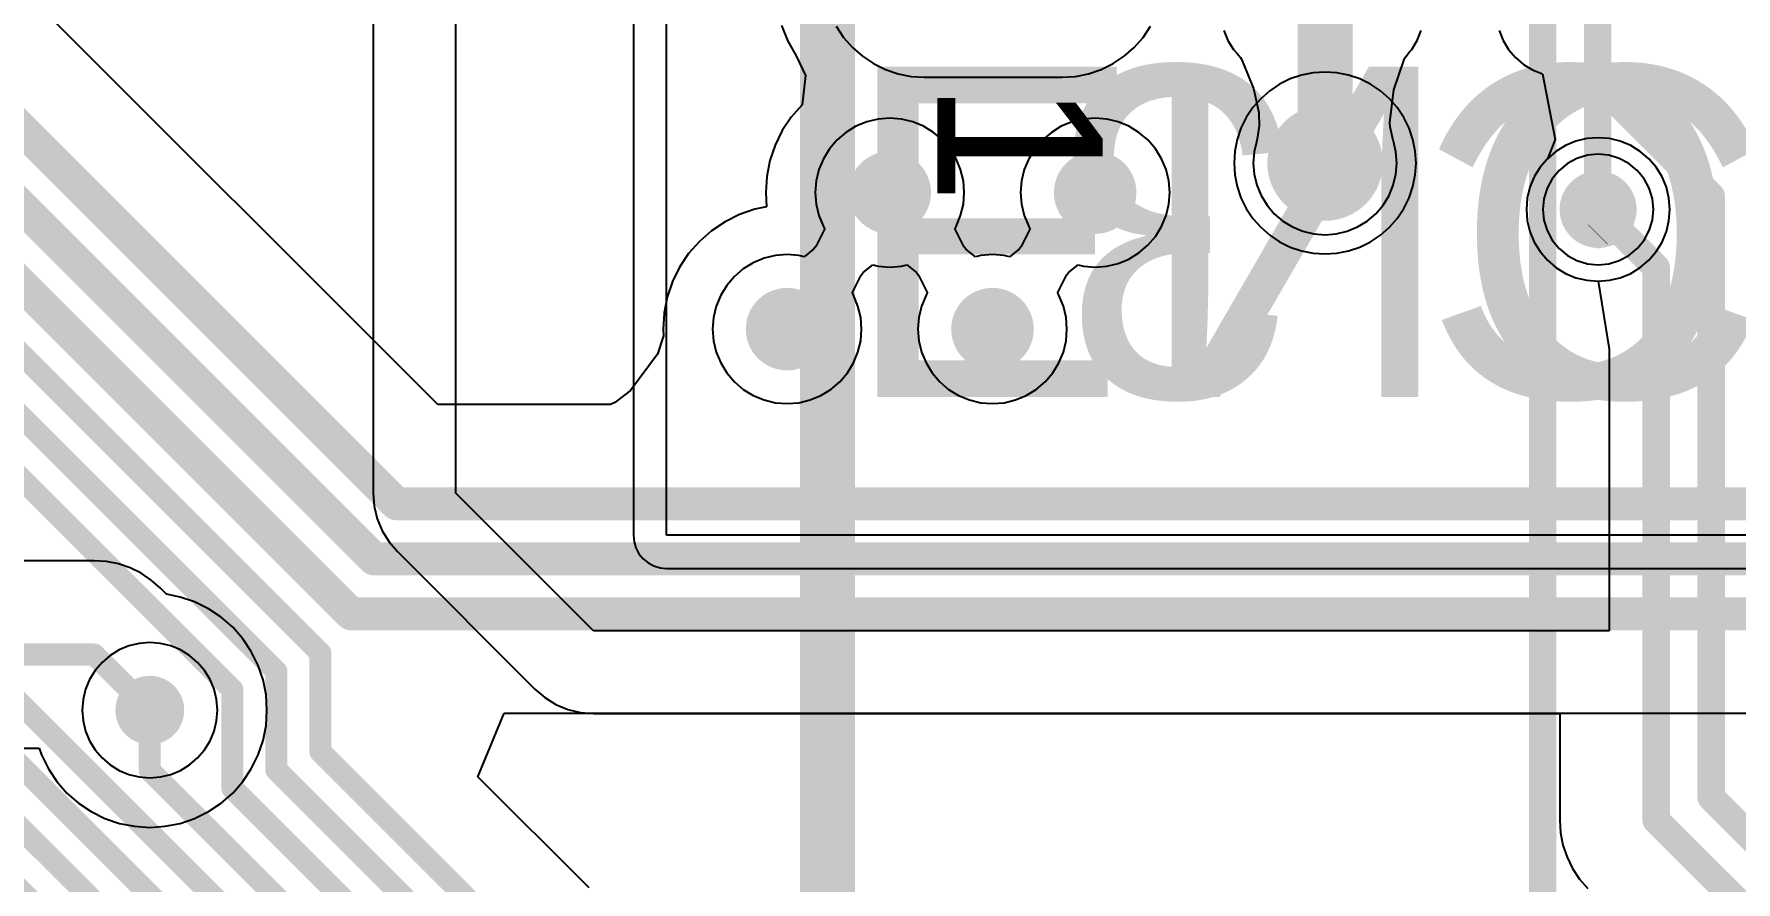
# Model space of a CAD drawing. Header units: millimetres. Extents: x 5.97 to 14.78, y 3.86 to 11.35.
# Drawn here: x 11.592 to 12.21, y 7.819 to 8.127 of the extents above; entities that cross this region are included whole.
import ezdxf

# ---------------------------------------------------------------- set-up
doc = ezdxf.new("R2010")
doc.units = ezdxf.units.MM
doc.header["$MEASUREMENT"] = 0
for name, color, linetype in [('BottomLayer', 5, 'Continuous'), ('BottomOverlay', 54, 'Continuous'), ('Mechanical4', 56, 'Continuous'), ('MidLayer1', 16, 'Continuous'), ('MidLayer2', 76, 'Continuous'), ('MultiLayer', 9, 'Continuous'), ('TopLayer', 1, 'Continuous'), ('TopOverlay', 2, 'Continuous')]:
    doc.layers.add(name, color=color, linetype=linetype)

# ---------------------------------------------------------------- blocks, each defined once
blk = doc.blocks.new('TE_1_1634688_0_163')
at = {"layer": 'TopOverlay'}
blk.add_text('1', height=0.06, rotation=90, dxfattribs=at).set_placement((0.24, 0.04))

msp = doc.modelspace()

# ---------------------------------------------------------------- linework, layer by layer
at = {"layer": 'BottomLayer'}
for p, q in [((11.71491, 8.24232), (11.71491, 7.96)), ((11.745, 7.96), (11.745, 8.24232)), ((11.8832, 8.12969), (11.8859, 8.12566)), ((11.99473, 8.12566), (11.99743, 8.12969)), ((11.8859, 8.12566), (11.8891, 8.12201)), ((11.99153, 8.12201), (11.99473, 8.12566)), ((12.02413, 8.12813), (12.0256, 8.12457)), ((12.0256, 8.12457), (12.02762, 8.12128)), ((12.09238, 8.12128), (12.0944, 8.12457)), ((12.0944, 8.12457), (12.09587, 8.12813)), ((12.12413, 8.12813), (12.1256, 8.12457)), ((12.1256, 8.12457), (12.12762, 8.12128)), ((11.8891, 8.12201), (11.89274, 8.11881)), ((11.89274, 8.11881), (11.89678, 8.11612)), ((11.89678, 8.11612), (11.90113, 8.11397)), ((11.9795, 8.11397), (11.98385, 8.11612)), ((11.98385, 8.11612), (11.98789, 8.11881)), ((11.98789, 8.11881), (11.99153, 8.12201)), ((12.02762, 8.12128), (12.02892, 8.11976)), ((12.02892, 8.11976), (12.03012, 8.11835)), ((12.03012, 8.11835), (12.0305, 8.11773)), ((12.0305, 8.11773), (12.03492, 8.10708)), ((12.08586, 8.10664), (12.08963, 8.11762)), ((12.08963, 8.11762), (12.09008, 8.11846)), ((12.09008, 8.11846), (12.09161, 8.12038)), ((12.09161, 8.12038), (12.09238, 8.12128)), ((12.12762, 8.12128), (12.13012, 8.11835)), ((12.13012, 8.11835), (12.13305, 8.11585)), ((11.90113, 8.11397), (11.90572, 8.11241)), ((11.90572, 8.11241), (11.91048, 8.11147)), ((11.91048, 8.11147), (11.91531, 8.11115)), ((11.91531, 8.11115), (11.96532, 8.11115)), ((11.96532, 8.11115), (11.97015, 8.11147)), ((11.97015, 8.11147), (11.97491, 8.11241)), ((11.97491, 8.11241), (11.9795, 8.11397)), ((12.13305, 8.11585), (12.13634, 8.11383)), ((12.13634, 8.11383), (12.13991, 8.11236)), ((12.13991, 8.11236), (12.14447, 8.08849)), ((12.03492, 8.10708), (12.03677, 8.09838)), ((12.08446, 8.09472), (12.08586, 8.10664)), ((12.03677, 8.09838), (12.0368, 8.09815)), ((12.0368, 8.09815), (12.03694, 8.09348)), ((12.03694, 8.09348), (12.03619, 8.08873)), ((12.08453, 8.09309), (12.08446, 8.09472)), ((12.08565, 8.08823), (12.08453, 8.09309)), ((12.03597, 8.08759), (12.03513, 8.08408)), ((12.03619, 8.08873), (12.03597, 8.08759)), ((12.08571, 8.08799), (12.08565, 8.08823)), ((12.08665, 8.08408), (12.08571, 8.08799)), ((12.14447, 8.08849), (12.1417, 8.08155)), ((12.03513, 8.08408), (12.03481, 8.08)), ((12.03481, 8.08), (12.03513, 8.07592)), ((12.08697, 8.08), (12.08665, 8.08408)), ((12.08665, 8.07592), (12.08697, 8.08)), ((12.1417, 8.08155), (12.13904, 8.07844)), ((12.03513, 8.07592), (12.03608, 8.07194)), ((12.08569, 8.07194), (12.08665, 8.07592)), ((12.1369, 8.07495), (12.13534, 8.07116)), ((12.13904, 8.07844), (12.1369, 8.07495)), ((12.03608, 8.07194), (12.03765, 8.06816)), ((12.03765, 8.06816), (12.03979, 8.06467)), ((12.08199, 8.06467), (12.08413, 8.06816)), ((12.08413, 8.06816), (12.08569, 8.07194)), ((12.13438, 8.06719), (12.13406, 8.06311)), ((12.13534, 8.07116), (12.13438, 8.06719)), ((12.03979, 8.06467), (12.04245, 8.06156)), ((12.04245, 8.06156), (12.04556, 8.0589)), ((12.07622, 8.0589), (12.07933, 8.06156)), ((12.07933, 8.06156), (12.08199, 8.06467)), ((12.13406, 8.06311), (12.13438, 8.05903)), ((12.04556, 8.0589), (12.04905, 8.05676)), ((12.04905, 8.05676), (12.05283, 8.0552)), ((12.05283, 8.0552), (12.05681, 8.05424)), ((12.05681, 8.05424), (12.06089, 8.05392)), ((12.06089, 8.05392), (12.06497, 8.05424)), ((12.06497, 8.05424), (12.06895, 8.0552)), ((12.06895, 8.0552), (12.07273, 8.05676)), ((12.07273, 8.05676), (12.07622, 8.0589)), ((12.13438, 8.05903), (12.13534, 8.05505)), ((12.13534, 8.05505), (12.1369, 8.05127)), ((12.1369, 8.05127), (12.13904, 8.04778)), ((12.13904, 8.04778), (12.1417, 8.04466)), ((12.1417, 8.04466), (12.14481, 8.04201)), ((12.14481, 8.04201), (12.1483, 8.03987)), ((12.1483, 8.03987), (12.15208, 8.0383)), ((12.15208, 8.0383), (12.15606, 8.03735)), ((12.15606, 8.03735), (12.16014, 8.03702)), ((12.16014, 8.03702), (12.16416, 8.01238)), ((12.16416, 8.01238), (12.16416, 7.91)), ((11.71491, 7.96), (11.71528, 7.95529)), ((11.71528, 7.95529), (11.71638, 7.9507)), ((11.795, 7.91), (11.745, 7.96)), ((11.71638, 7.9507), (11.71819, 7.94634)), ((11.71819, 7.94634), (11.72066, 7.94231)), ((11.72066, 7.94231), (11.72372, 7.93872)), ((11.72372, 7.93872), (11.77372, 7.88872)), ((11.61349, 7.93541), (11.4453, 7.93541)), ((11.61793, 7.93512), (11.61349, 7.93541)), ((11.6223, 7.93425), (11.61793, 7.93512)), ((11.62653, 7.93282), (11.6223, 7.93425)), ((11.63052, 7.93085), (11.62653, 7.93282)), ((11.63423, 7.92837), (11.63052, 7.93085)), ((11.63758, 7.92543), (11.63423, 7.92837)), ((11.63978, 7.92323), (11.63758, 7.92543)), ((11.64474, 7.92224), (11.63978, 7.92323)), ((11.65002, 7.92045), (11.64474, 7.92224)), ((11.65502, 7.91799), (11.65002, 7.92045)), ((11.65965, 7.91489), (11.65502, 7.91799)), ((11.66384, 7.91122), (11.65965, 7.91489)), ((11.66751, 7.90703), (11.66384, 7.91122)), ((11.67061, 7.9024), (11.66751, 7.90703)), ((12.16416, 7.91), (11.795, 7.91)), ((11.67307, 7.8974), (11.67061, 7.9024)), ((11.67486, 7.89213), (11.67307, 7.8974)), ((11.67595, 7.88666), (11.67486, 7.89213)), ((11.77372, 7.88872), (11.77731, 7.88565)), ((11.67631, 7.8811), (11.67595, 7.88666)), ((11.67595, 7.87554), (11.67631, 7.8811)), ((11.77731, 7.88565), (11.78134, 7.88319)), ((11.78134, 7.88319), (11.7857, 7.88138)), ((11.7857, 7.88138), (11.79029, 7.88028)), ((11.67486, 7.87008), (11.67595, 7.87554)), ((11.79029, 7.88028), (11.795, 7.87991)), ((11.795, 7.87991), (12.14617, 7.87991)), ((12.14617, 7.87991), (12.14617, 7.84107)), ((11.67307, 7.86481), (11.67486, 7.87008)), ((11.56231, 7.86727), (11.59354, 7.86727)), ((11.59354, 7.86727), (11.59437, 7.86481)), ((11.59437, 7.86481), (11.59684, 7.85981)), ((11.67061, 7.85981), (11.67307, 7.86481)), ((11.59684, 7.85981), (11.59993, 7.85518)), ((11.66751, 7.85518), (11.67061, 7.85981)), ((11.59993, 7.85518), (11.6036, 7.85099)), ((11.6036, 7.85099), (11.60779, 7.84731)), ((11.65965, 7.84731), (11.66384, 7.85099)), ((11.66384, 7.85099), (11.66751, 7.85518)), ((11.60779, 7.84731), (11.61242, 7.84422)), ((11.61242, 7.84422), (11.61742, 7.84175)), ((11.65002, 7.84175), (11.65502, 7.84422)), ((11.65502, 7.84422), (11.65965, 7.84731)), ((11.61742, 7.84175), (11.6227, 7.83996)), ((11.6227, 7.83996), (11.62816, 7.83888)), ((11.62816, 7.83888), (11.63372, 7.83851)), ((11.63372, 7.83851), (11.63928, 7.83888)), ((11.63928, 7.83888), (11.64474, 7.83996)), ((11.64474, 7.83996), (11.65002, 7.84175)), ((12.14617, 7.84107), (12.14647, 7.83649)), ((12.14647, 7.83649), (12.14736, 7.83199)), ((12.14736, 7.83199), (12.14884, 7.82765)), ((12.14884, 7.82765), (12.15087, 7.82353)), ((12.15087, 7.82353), (12.15341, 7.81972)), ((12.15341, 7.81972), (12.15644, 7.81627))]:
    msp.add_line(p, q, dxfattribs=at)
for points, const_width in [([(12.16, 8.10921), (12.16, 8.2)], 0.01), ([(12.16, 8.10921), (12.20124, 8.06797)], 0.01), ([(12.20124, 7.84936), (12.20124, 8.06797)], 0.01), ([(12.16014, 8.06311), (12.18124, 8.042)], 0.01), ([(12.18124, 7.84107), (12.18124, 8.042)], 0.01), ([(11.36643, 7.90134), (11.61349, 7.90134)], 0.008), ([(11.61349, 7.90134), (11.63372, 7.8811)], 0.008), ([(12.20124, 7.84936), (12.32258, 7.72802)], 0.01), ([(12.18124, 7.84107), (12.30258, 7.71974)], 0.01)]:
    msp.add_lwpolyline(points, dxfattribs=dict(at, const_width=const_width))
for points, const_width in [([(12.1575, 8.10921, 1), (12.1625, 8.10921, 1)], 0.005), ([(12.1575, 8.10921, 1), (12.1625, 8.10921, 1)], 0.005), ([(12.05389, 8.08, 1), (12.06789, 8.08, 1)], 0.014), ([(11.89517, 8.06923, 1), (11.91017, 8.06923, 1)], 0.015), ([(11.96983, 8.06923, 1), (11.98483, 8.06923, 1)], 0.015), ([(12.15314, 8.06311, 1), (12.16714, 8.06311, 1)], 0.014), ([(12.19874, 8.06797, 1), (12.20374, 8.06797, 1)], 0.005), ([(12.19874, 8.06797, 1), (12.20374, 8.06797, 1)], 0.005), ([(12.15764, 8.06311, 1), (12.16264, 8.06311, 1)], 0.005), ([(12.17874, 8.042, 1), (12.18374, 8.042, 1)], 0.005), ([(12.17874, 8.042, 1), (12.18374, 8.042, 1)], 0.005), ([(11.85784, 8.01961, 1), (11.87284, 8.01961, 1)], 0.015), ([(11.9325, 8.01961, 1), (11.9475, 8.01961, 1)], 0.015), ([(11.61149, 7.90134, 1), (11.61549, 7.90134, 1)], 0.004), ([(11.61149, 7.90134, 1), (11.61549, 7.90134, 1)], 0.004), ([(11.62747, 7.8811, 1), (11.63997, 7.8811, 1)], 0.0125), ([(11.63172, 7.8811, 1), (11.63572, 7.8811, 1)], 0.004), ([(12.19874, 7.84936, 1), (12.20374, 7.84936, 1)], 0.005), ([(12.19874, 7.84936, 1), (12.20374, 7.84936, 1)], 0.005), ([(12.17874, 7.84107, 1), (12.18374, 7.84107, 1)], 0.005), ([(12.17874, 7.84107, 1), (12.18374, 7.84107, 1)], 0.005)]:
    msp.add_lwpolyline(points, format="xyb", close=True, dxfattribs=dict(at, const_width=const_width))
at = {"layer": 'BottomOverlay', "const_width": 0.014}
msp.add_lwpolyline([(11.88, 7.1518), (11.88, 7.95246)], dxfattribs=at)
at = {"layer": 'BottomOverlay', "const_width": 0.007}
msp.add_lwpolyline([(11.8765, 7.95246, 1), (11.8835, 7.95246, 1)], format="xyb", close=True, dxfattribs=at)
at = {"layer": 'Mechanical4'}
for points, const_width in [([(12.14, 7.635), (12.14, 10.75)], 0.01), ([(12.14, 7.72), (12.14, 10.455)], 0.01), ([(11.88, 4.43), (11.88, 9.43)], 0.02)]:
    msp.add_lwpolyline(points, dxfattribs=dict(at, const_width=const_width))
at = {"layer": 'MidLayer1'}
for p, q in [((11.89038, 8.09336), (11.88675, 8.09114)), ((11.8943, 8.09498), (11.89038, 8.09336)), ((11.89844, 8.09598), (11.8943, 8.09498)), ((11.90267, 8.09631), (11.89844, 8.09598)), ((11.90691, 8.09598), (11.90267, 8.09631)), ((11.91104, 8.09498), (11.90691, 8.09598)), ((11.91497, 8.09336), (11.91104, 8.09498)), ((11.91859, 8.09114), (11.91497, 8.09336)), ((11.96503, 8.09336), (11.96141, 8.09114)), ((11.96896, 8.09498), (11.96503, 8.09336)), ((11.97309, 8.09598), (11.96896, 8.09498)), ((11.97733, 8.09631), (11.97309, 8.09598)), ((11.98156, 8.09598), (11.97733, 8.09631)), ((11.9857, 8.09498), (11.98156, 8.09598)), ((11.98962, 8.09336), (11.9857, 8.09498)), ((11.99325, 8.09114), (11.98962, 8.09336)), ((11.88352, 8.08838), (11.88076, 8.08515)), ((11.88675, 8.09114), (11.88352, 8.08838)), ((11.92182, 8.08838), (11.91859, 8.09114)), ((11.92458, 8.08515), (11.92182, 8.08838)), ((11.95818, 8.08838), (11.95542, 8.08515)), ((11.96141, 8.09114), (11.95818, 8.08838)), ((11.99648, 8.08838), (11.99325, 8.09114)), ((11.99924, 8.08515), (11.99648, 8.08838)), ((11.87854, 8.08152), (11.87691, 8.0776)), ((11.88076, 8.08515), (11.87854, 8.08152)), ((11.9268, 8.08152), (11.92458, 8.08515)), ((11.92843, 8.0776), (11.9268, 8.08152)), ((11.9532, 8.08152), (11.95157, 8.0776)), ((11.95542, 8.08515), (11.9532, 8.08152)), ((12.00146, 8.08152), (11.99924, 8.08515)), ((12.00309, 8.0776), (12.00146, 8.08152)), ((12.14897, 8.07982), (12.14593, 8.07732)), ((12.15245, 8.08167), (12.14897, 8.07982)), ((12.15622, 8.08282), (12.15245, 8.08167)), ((12.16014, 8.0832), (12.15622, 8.08282)), ((12.16406, 8.08282), (12.16014, 8.0832)), ((12.16783, 8.08167), (12.16406, 8.08282)), ((12.1713, 8.07982), (12.16783, 8.08167)), ((12.17435, 8.07732), (12.1713, 8.07982)), ((11.87592, 8.07346), (11.87559, 8.06923)), ((11.87691, 8.0776), (11.87592, 8.07346)), ((11.92942, 8.07346), (11.92843, 8.0776)), ((11.92976, 8.06923), (11.92942, 8.07346)), ((11.95058, 8.07346), (11.95024, 8.06923)), ((11.95157, 8.0776), (11.95058, 8.07346)), ((12.00408, 8.07346), (12.00309, 8.0776)), ((12.00441, 8.06923), (12.00408, 8.07346)), ((12.14343, 8.07427), (12.14157, 8.0708)), ((12.14593, 8.07732), (12.14343, 8.07427)), ((12.17685, 8.07427), (12.17435, 8.07732)), ((12.17871, 8.0708), (12.17685, 8.07427)), ((11.87559, 8.06923), (11.87592, 8.06499)), ((11.92942, 8.06499), (11.92976, 8.06923)), ((11.95024, 8.06923), (11.95058, 8.06499)), ((12.00408, 8.06499), (12.00441, 8.06923)), ((12.14043, 8.06703), (12.14004, 8.06311)), ((12.14157, 8.0708), (12.14043, 8.06703)), ((12.17985, 8.06703), (12.17871, 8.0708)), ((12.18024, 8.06311), (12.17985, 8.06703)), ((11.87592, 8.06499), (11.87691, 8.06086)), ((11.87691, 8.06086), (11.87854, 8.05693)), ((11.9268, 8.05693), (11.92843, 8.06086)), ((11.92843, 8.06086), (11.92942, 8.06499)), ((11.95058, 8.06499), (11.95157, 8.06086)), ((11.95157, 8.06086), (11.9532, 8.05693)), ((12.00146, 8.05693), (12.00309, 8.06086)), ((12.00309, 8.06086), (12.00408, 8.06499)), ((12.14004, 8.06311), (12.14043, 8.05918)), ((12.17985, 8.05918), (12.18024, 8.06311)), ((11.87901, 8.05617), (11.87578, 8.04959)), ((11.87854, 8.05693), (11.87901, 8.05617)), ((11.92634, 8.05617), (11.9268, 8.05693)), ((11.92956, 8.04959), (11.92634, 8.05617)), ((11.95366, 8.05617), (11.95044, 8.04959)), ((11.9532, 8.05693), (11.95366, 8.05617)), ((11.99924, 8.05331), (12.00146, 8.05693)), ((12.14043, 8.05918), (12.14157, 8.05541)), ((12.14157, 8.05541), (12.14343, 8.05194)), ((12.17685, 8.05194), (12.17871, 8.05541)), ((12.17871, 8.05541), (12.17985, 8.05918)), ((11.87501, 8.0487), (11.87151, 8.0459)), ((11.87578, 8.04959), (11.87501, 8.0487)), ((11.93034, 8.0487), (11.92956, 8.04959)), ((11.93383, 8.0459), (11.93034, 8.0487)), ((11.94966, 8.0487), (11.94617, 8.0459)), ((11.95044, 8.04959), (11.94966, 8.0487)), ((11.99325, 8.04732), (11.99648, 8.05008)), ((11.99648, 8.05008), (11.99924, 8.05331)), ((12.14343, 8.05194), (12.14593, 8.04889)), ((12.14593, 8.04889), (12.14897, 8.0464)), ((12.1713, 8.0464), (12.17435, 8.04889)), ((12.17435, 8.04889), (12.17685, 8.05194)), ((11.85305, 8.04375), (11.84943, 8.04152)), ((11.85698, 8.04537), (11.85305, 8.04375)), ((11.86111, 8.04636), (11.85698, 8.04537)), ((11.86534, 8.0467), (11.86111, 8.04636)), ((11.86958, 8.04636), (11.86534, 8.0467)), ((11.87151, 8.0459), (11.86958, 8.04636)), ((11.89301, 8.04014), (11.89651, 8.04294)), ((11.89651, 8.04294), (11.89844, 8.04248)), ((11.89844, 8.04248), (11.90267, 8.04214)), ((11.90267, 8.04214), (11.90691, 8.04248)), ((11.90691, 8.04248), (11.90884, 8.04294)), ((11.90884, 8.04294), (11.91234, 8.04014)), ((11.93576, 8.04636), (11.93383, 8.0459)), ((11.94, 8.0467), (11.93576, 8.04636)), ((11.94424, 8.04636), (11.94, 8.0467)), ((11.94617, 8.0459), (11.94424, 8.04636)), ((11.96766, 8.04014), (11.97116, 8.04294)), ((11.97116, 8.04294), (11.97309, 8.04248)), ((11.97309, 8.04248), (11.97733, 8.04214)), ((11.97733, 8.04214), (11.98156, 8.04248)), ((11.98156, 8.04248), (11.9857, 8.04347)), ((11.9857, 8.04347), (11.98962, 8.0451)), ((11.98962, 8.0451), (11.99325, 8.04732)), ((12.14897, 8.0464), (12.15245, 8.04454)), ((12.15245, 8.04454), (12.15622, 8.04339)), ((12.15622, 8.04339), (12.16014, 8.04301)), ((12.16014, 8.04301), (12.16406, 8.04339)), ((12.16406, 8.04339), (12.16783, 8.04454)), ((12.16783, 8.04454), (12.1713, 8.0464)), ((11.84619, 8.03876), (11.84343, 8.03553)), ((11.84943, 8.04152), (11.84619, 8.03876)), ((11.88901, 8.03267), (11.89224, 8.03925)), ((11.89224, 8.03925), (11.89301, 8.04014)), ((11.91234, 8.04014), (11.91311, 8.03925)), ((11.91311, 8.03925), (11.91634, 8.03267)), ((11.96366, 8.03267), (11.96689, 8.03925)), ((11.96689, 8.03925), (11.96766, 8.04014)), ((11.84121, 8.03191), (11.83959, 8.02798)), ((11.84343, 8.03553), (11.84121, 8.03191)), ((11.88948, 8.03191), (11.88901, 8.03267)), ((11.8911, 8.02798), (11.88948, 8.03191)), ((11.91587, 8.03191), (11.91424, 8.02798)), ((11.91634, 8.03267), (11.91587, 8.03191)), ((11.96413, 8.03191), (11.96366, 8.03267)), ((11.96576, 8.02798), (11.96413, 8.03191)), ((11.83859, 8.02385), (11.83826, 8.01961)), ((11.83959, 8.02798), (11.83859, 8.02385)), ((11.8921, 8.02385), (11.8911, 8.02798)), ((11.89243, 8.01961), (11.8921, 8.02385)), ((11.91325, 8.02385), (11.91292, 8.01961)), ((11.91424, 8.02798), (11.91325, 8.02385)), ((11.96675, 8.02385), (11.96576, 8.02798)), ((11.96708, 8.01961), (11.96675, 8.02385)), ((11.83826, 8.01961), (11.83859, 8.01538)), ((11.8921, 8.01538), (11.89243, 8.01961)), ((11.91292, 8.01961), (11.91325, 8.01538)), ((11.96675, 8.01538), (11.96708, 8.01961)), ((11.83859, 8.01538), (11.83959, 8.01124)), ((11.83959, 8.01124), (11.84121, 8.00732)), ((11.88948, 8.00732), (11.8911, 8.01124)), ((11.8911, 8.01124), (11.8921, 8.01538)), ((11.91325, 8.01538), (11.91424, 8.01124)), ((11.91424, 8.01124), (11.91587, 8.00732)), ((11.96413, 8.00732), (11.96576, 8.01124)), ((11.96576, 8.01124), (11.96675, 8.01538)), ((11.84121, 8.00732), (11.84343, 8.00369)), ((11.88726, 8.00369), (11.88948, 8.00732)), ((11.91587, 8.00732), (11.91809, 8.00369)), ((11.96191, 8.00369), (11.96413, 8.00732)), ((11.84343, 8.00369), (11.84619, 8.00046)), ((11.84619, 8.00046), (11.84943, 7.9977)), ((11.88126, 7.9977), (11.8845, 8.00046)), ((11.8845, 8.00046), (11.88726, 8.00369)), ((11.91809, 8.00369), (11.92085, 8.00046)), ((11.92085, 8.00046), (11.92408, 7.9977)), ((11.95592, 7.9977), (11.95915, 8.00046)), ((11.95915, 8.00046), (11.96191, 8.00369)), ((11.84943, 7.9977), (11.85305, 7.99548)), ((11.85305, 7.99548), (11.85698, 7.99386)), ((11.85698, 7.99386), (11.86111, 7.99286)), ((11.86111, 7.99286), (11.86534, 7.99253)), ((11.86534, 7.99253), (11.86958, 7.99286)), ((11.86958, 7.99286), (11.87371, 7.99386)), ((11.87371, 7.99386), (11.87764, 7.99548)), ((11.87764, 7.99548), (11.88126, 7.9977)), ((11.92408, 7.9977), (11.9277, 7.99548)), ((11.9277, 7.99548), (11.93163, 7.99386)), ((11.93163, 7.99386), (11.93576, 7.99286)), ((11.93576, 7.99286), (11.94, 7.99253)), ((11.94, 7.99253), (11.94424, 7.99286)), ((11.94424, 7.99286), (11.94837, 7.99386)), ((11.94837, 7.99386), (11.9523, 7.99548)), ((11.9523, 7.99548), (11.95592, 7.9977)), ((11.61928, 7.90099), (11.61634, 7.89848)), ((11.62256, 7.903), (11.61928, 7.90099)), ((11.62613, 7.90448), (11.62256, 7.903)), ((11.62988, 7.90538), (11.62613, 7.90448)), ((11.63372, 7.90568), (11.62988, 7.90538)), ((11.63757, 7.90538), (11.63372, 7.90568)), ((11.64131, 7.90448), (11.63757, 7.90538)), ((11.64488, 7.903), (11.64131, 7.90448)), ((11.64817, 7.90099), (11.64488, 7.903)), ((11.6511, 7.89848), (11.64817, 7.90099)), ((11.61384, 7.89555), (11.61182, 7.89226)), ((11.61634, 7.89848), (11.61384, 7.89555)), ((11.6536, 7.89555), (11.6511, 7.89848)), ((11.65562, 7.89226), (11.6536, 7.89555)), ((11.61035, 7.8887), (11.60945, 7.88495)), ((11.61182, 7.89226), (11.61035, 7.8887)), ((11.65709, 7.8887), (11.65562, 7.89226)), ((11.65799, 7.88495), (11.65709, 7.8887)), ((11.60945, 7.88495), (11.60914, 7.8811)), ((11.60914, 7.8811), (11.60945, 7.87726)), ((11.6583, 7.8811), (11.65799, 7.88495)), ((11.65799, 7.87726), (11.6583, 7.8811)), ((11.60945, 7.87726), (11.61035, 7.87351)), ((11.65709, 7.87351), (11.65799, 7.87726)), ((11.61035, 7.87351), (11.61182, 7.86995)), ((11.61182, 7.86995), (11.61384, 7.86666)), ((11.6536, 7.86666), (11.65562, 7.86995)), ((11.65562, 7.86995), (11.65709, 7.87351)), ((11.61384, 7.86666), (11.61634, 7.86373)), ((11.61634, 7.86373), (11.61928, 7.86122)), ((11.64817, 7.86122), (11.6511, 7.86373)), ((11.6511, 7.86373), (11.6536, 7.86666)), ((11.61928, 7.86122), (11.62256, 7.85921)), ((11.62256, 7.85921), (11.62613, 7.85773)), ((11.62613, 7.85773), (11.62988, 7.85683)), ((11.62988, 7.85683), (11.63372, 7.85653)), ((11.63372, 7.85653), (11.63757, 7.85683)), ((11.63757, 7.85683), (11.64131, 7.85773)), ((11.64131, 7.85773), (11.64488, 7.85921)), ((11.64488, 7.85921), (11.64817, 7.86122))]:
    msp.add_line(p, q, dxfattribs=at)
for points, const_width in [([(12.05039, 8.08, 1), (12.07139, 8.08, 1)], 0.021), ([(11.89517, 8.06923, 1), (11.91017, 8.06923, 1)], 0.015), ([(11.96983, 8.06923, 1), (11.98483, 8.06923, 1)], 0.015), ([(12.15314, 8.06311, 1), (12.16714, 8.06311, 1)], 0.014), ([(11.85784, 8.01961, 1), (11.87284, 8.01961, 1)], 0.015), ([(11.9325, 8.01961, 1), (11.9475, 8.01961, 1)], 0.015), ([(11.62747, 7.8811, 1), (11.63997, 7.8811, 1)], 0.0125)]:
    msp.add_lwpolyline(points, format="xyb", close=True, dxfattribs=dict(at, const_width=const_width))
at = {"layer": 'MidLayer2'}
for p, q in [((11.80948, 8.25151), (11.80948, 7.94467)), ((11.82154, 7.94467), (11.82154, 8.25151)), ((12.04823, 8.11055), (12.04435, 8.10864)), ((12.05233, 8.11194), (12.04823, 8.11055)), ((12.05657, 8.11279), (12.05233, 8.11194)), ((12.06089, 8.11307), (12.05657, 8.11279)), ((12.0652, 8.11279), (12.06089, 8.11307)), ((12.06945, 8.11194), (12.0652, 8.11279)), ((12.07354, 8.11055), (12.06945, 8.11194)), ((12.07742, 8.10864), (12.07354, 8.11055)), ((12.04076, 8.10624), (12.0375, 8.10338)), ((12.04435, 8.10864), (12.04076, 8.10624)), ((12.08102, 8.10624), (12.07742, 8.10864)), ((12.08427, 8.10338), (12.08102, 8.10624)), ((12.03465, 8.10013), (12.03225, 8.09654)), ((12.0375, 8.10338), (12.03465, 8.10013)), ((12.08712, 8.10013), (12.08427, 8.10338)), ((12.08953, 8.09654), (12.08712, 8.10013)), ((12.03033, 8.09266), (12.02894, 8.08856)), ((12.03225, 8.09654), (12.03033, 8.09266)), ((12.09144, 8.09266), (12.08953, 8.09654)), ((12.09283, 8.08856), (12.09144, 8.09266)), ((12.02894, 8.08856), (12.0281, 8.08432)), ((12.09368, 8.08432), (12.09283, 8.08856)), ((12.1483, 8.08634), (12.14481, 8.0842)), ((12.15208, 8.08791), (12.1483, 8.08634)), ((12.15606, 8.08886), (12.15208, 8.08791)), ((12.16014, 8.08919), (12.15606, 8.08886)), ((12.16422, 8.08886), (12.16014, 8.08919)), ((12.1682, 8.08791), (12.16422, 8.08886)), ((12.17198, 8.08634), (12.1682, 8.08791)), ((12.17547, 8.0842), (12.17198, 8.08634)), ((12.0281, 8.08432), (12.02782, 8.08)), ((12.02782, 8.08), (12.0281, 8.07568)), ((12.09396, 8.08), (12.09368, 8.08432)), ((12.09368, 8.07568), (12.09396, 8.08)), ((12.1417, 8.08155), (12.13904, 8.07844)), ((12.14481, 8.0842), (12.1417, 8.08155)), ((12.17858, 8.08155), (12.17547, 8.0842)), ((12.18124, 8.07844), (12.17858, 8.08155)), ((12.0281, 8.07568), (12.02894, 8.07144)), ((12.09283, 8.07144), (12.09368, 8.07568)), ((12.1369, 8.07495), (12.13534, 8.07116)), ((12.13904, 8.07844), (12.1369, 8.07495)), ((12.18338, 8.07495), (12.18124, 8.07844)), ((12.18494, 8.07116), (12.18338, 8.07495)), ((12.02894, 8.07144), (12.03033, 8.06734)), ((12.03033, 8.06734), (12.03225, 8.06346)), ((12.08953, 8.06346), (12.09144, 8.06734)), ((12.09144, 8.06734), (12.09283, 8.07144)), ((12.13438, 8.06719), (12.13406, 8.06311)), ((12.13534, 8.07116), (12.13438, 8.06719)), ((12.1859, 8.06719), (12.18494, 8.07116)), ((12.18622, 8.06311), (12.1859, 8.06719)), ((12.03225, 8.06346), (12.03465, 8.05987)), ((12.08712, 8.05987), (12.08953, 8.06346)), ((12.13406, 8.06311), (12.13438, 8.05903)), ((12.1859, 8.05903), (12.18622, 8.06311)), ((12.03465, 8.05987), (12.0375, 8.05662)), ((12.0375, 8.05662), (12.04076, 8.05376)), ((12.08102, 8.05376), (12.08427, 8.05662)), ((12.08427, 8.05662), (12.08712, 8.05987)), ((12.13438, 8.05903), (12.13534, 8.05505)), ((12.13534, 8.05505), (12.1369, 8.05127)), ((12.18338, 8.05127), (12.18494, 8.05505)), ((12.18494, 8.05505), (12.1859, 8.05903)), ((12.04076, 8.05376), (12.04435, 8.05136)), ((12.04435, 8.05136), (12.04823, 8.04945)), ((12.04823, 8.04945), (12.05233, 8.04806)), ((12.05233, 8.04806), (12.05657, 8.04721)), ((12.0652, 8.04721), (12.06945, 8.04806)), ((12.06945, 8.04806), (12.07354, 8.04945)), ((12.07354, 8.04945), (12.07742, 8.05136)), ((12.07742, 8.05136), (12.08102, 8.05376)), ((12.1369, 8.05127), (12.13904, 8.04778)), ((12.18124, 8.04778), (12.18338, 8.05127)), ((12.05657, 8.04721), (12.06089, 8.04693)), ((12.06089, 8.04693), (12.0652, 8.04721)), ((12.13904, 8.04778), (12.1417, 8.04466)), ((12.1417, 8.04466), (12.14481, 8.04201)), ((12.14481, 8.04201), (12.1483, 8.03987)), ((12.17198, 8.03987), (12.17547, 8.04201)), ((12.17547, 8.04201), (12.17858, 8.04466)), ((12.17858, 8.04466), (12.18124, 8.04778)), ((12.1483, 8.03987), (12.15208, 8.0383)), ((12.15208, 8.0383), (12.15606, 8.03735)), ((12.15606, 8.03735), (12.16014, 8.03702)), ((12.16014, 8.03702), (12.16422, 8.03735)), ((12.16422, 8.03735), (12.1682, 8.0383)), ((12.1682, 8.0383), (12.17198, 8.03987)), ((11.80948, 7.94467), (11.80971, 7.94232)), ((12.84, 7.94467), (11.82154, 7.94467)), ((11.80971, 7.94232), (11.8104, 7.94006)), ((11.8104, 7.94006), (11.81151, 7.93797)), ((11.81151, 7.93797), (11.81301, 7.93615)), ((11.81301, 7.93615), (11.81484, 7.93465)), ((11.81484, 7.93465), (11.81692, 7.93353)), ((11.81692, 7.93353), (11.81918, 7.93285)), ((11.81918, 7.93285), (11.82154, 7.93261)), ((11.82154, 7.93261), (12.84, 7.93261)), ((11.61928, 7.90099), (11.61634, 7.89848)), ((11.62256, 7.903), (11.61928, 7.90099)), ((11.62613, 7.90448), (11.62256, 7.903)), ((11.62988, 7.90538), (11.62613, 7.90448)), ((11.63372, 7.90568), (11.62988, 7.90538)), ((11.63757, 7.90538), (11.63372, 7.90568)), ((11.64131, 7.90448), (11.63757, 7.90538)), ((11.64488, 7.903), (11.64131, 7.90448)), ((11.64817, 7.90099), (11.64488, 7.903)), ((11.6511, 7.89848), (11.64817, 7.90099)), ((11.61384, 7.89555), (11.61182, 7.89226)), ((11.61634, 7.89848), (11.61384, 7.89555)), ((11.6536, 7.89555), (11.6511, 7.89848)), ((11.65562, 7.89226), (11.6536, 7.89555)), ((11.61035, 7.8887), (11.60945, 7.88495)), ((11.61182, 7.89226), (11.61035, 7.8887)), ((11.65709, 7.8887), (11.65562, 7.89226)), ((11.65799, 7.88495), (11.65709, 7.8887)), ((11.60945, 7.88495), (11.60914, 7.8811)), ((11.60914, 7.8811), (11.60945, 7.87726)), ((11.6583, 7.8811), (11.65799, 7.88495)), ((11.65799, 7.87726), (11.6583, 7.8811)), ((11.60945, 7.87726), (11.61035, 7.87351)), ((11.65709, 7.87351), (11.65799, 7.87726)), ((11.61035, 7.87351), (11.61182, 7.86995)), ((11.61182, 7.86995), (11.61384, 7.86666)), ((11.6536, 7.86666), (11.65562, 7.86995)), ((11.65562, 7.86995), (11.65709, 7.87351)), ((11.61384, 7.86666), (11.61634, 7.86373)), ((11.61634, 7.86373), (11.61928, 7.86122)), ((11.64817, 7.86122), (11.6511, 7.86373)), ((11.6511, 7.86373), (11.6536, 7.86666)), ((11.61928, 7.86122), (11.62256, 7.85921)), ((11.62256, 7.85921), (11.62613, 7.85773)), ((11.62613, 7.85773), (11.62988, 7.85683)), ((11.62988, 7.85683), (11.63372, 7.85653)), ((11.63372, 7.85653), (11.63757, 7.85683)), ((11.63757, 7.85683), (11.64131, 7.85773)), ((11.64131, 7.85773), (11.64488, 7.85921)), ((11.64488, 7.85921), (11.64817, 7.86122))]:
    msp.add_line(p, q, dxfattribs=at)
for points, const_width in [([(12.05039, 8.08, 1), (12.07139, 8.08, 1)], 0.021), ([(11.89517, 8.06923, 1), (11.91017, 8.06923, 1)], 0.015), ([(11.96983, 8.06923, 1), (11.98483, 8.06923, 1)], 0.015), ([(12.15314, 8.06311, 1), (12.16714, 8.06311, 1)], 0.014), ([(11.85784, 8.01961, 1), (11.87284, 8.01961, 1)], 0.015), ([(11.9325, 8.01961, 1), (11.9475, 8.01961, 1)], 0.015), ([(11.62747, 7.8811, 1), (11.63997, 7.8811, 1)], 0.0125)]:
    msp.add_lwpolyline(points, format="xyb", close=True, dxfattribs=dict(at, const_width=const_width))
at = {"layer": 'MultiLayer'}
for points, const_width in [([(12.05039, 8.08, 1), (12.07139, 8.08, 1)], 0.021), ([(11.89517, 8.06923, 1), (11.91017, 8.06923, 1)], 0.015), ([(11.96983, 8.06923, 1), (11.98483, 8.06923, 1)], 0.015), ([(12.15314, 8.06311, 1), (12.16714, 8.06311, 1)], 0.014), ([(11.85784, 8.01961, 1), (11.87284, 8.01961, 1)], 0.015), ([(11.9325, 8.01961, 1), (11.9475, 8.01961, 1)], 0.015), ([(11.62747, 7.8811, 1), (11.63997, 7.8811, 1)], 0.0125)]:
    msp.add_lwpolyline(points, format="xyb", close=True, dxfattribs=dict(at, const_width=const_width))
at = {"layer": 'TopLayer'}
for p, q in [((11.73842, 7.99218), (11.50686, 8.22374)), ((11.86332, 8.13003), (11.86568, 8.12433)), ((11.86568, 8.12433), (11.86867, 8.11892)), ((11.86867, 8.11892), (11.87201, 8.11182)), ((11.87201, 8.11182), (11.87078, 8.10111)), ((11.87078, 8.10111), (11.86689, 8.09668)), ((11.86362, 8.09178), (11.86101, 8.08648)), ((11.86689, 8.09668), (11.86362, 8.09178)), ((11.86101, 8.08648), (11.85911, 8.0809)), ((11.85911, 8.0809), (11.85796, 8.07511)), ((11.85796, 8.07511), (11.85758, 8.06923)), ((11.85758, 8.06923), (11.85792, 8.06402)), ((11.84809, 8.06128), (11.8428, 8.05867)), ((11.85367, 8.06317), (11.84809, 8.06128)), ((11.85792, 8.06402), (11.85367, 8.06317)), ((11.83789, 8.05539), (11.83346, 8.0515)), ((11.8428, 8.05867), (11.83789, 8.05539)), ((11.83346, 8.0515), (11.82957, 8.04707)), ((11.82629, 8.04216), (11.82368, 8.03687)), ((11.82957, 8.04707), (11.82629, 8.04216)), ((11.82368, 8.03687), (11.82179, 8.03129)), ((11.82179, 8.03129), (11.82063, 8.0255)), ((11.82063, 8.0255), (11.82025, 8.01961)), ((11.82041, 8.01718), (11.81823, 8.01051)), ((11.82025, 8.01961), (11.82041, 8.01718)), ((11.81823, 8.01051), (11.80838, 7.99733)), ((11.80279, 7.9929), (11.8012, 7.99218)), ((11.80838, 7.99733), (11.80279, 7.9929)), ((11.8012, 7.99218), (11.73842, 7.99218)), ((11.75298, 7.85693), (11.76255, 7.88003)), ((11.76255, 7.88003), (12.37895, 7.88003)), ((11.79341, 7.8165), (11.75298, 7.85693))]:
    msp.add_line(p, q, dxfattribs=at)
for points, const_width in [([(12.06089, 8.08), (12.06089, 8.20667)], 0.02), ([(11.47698, 8.2026), (11.72348, 7.9561)], 0.012), ([(12.16, 8.054), (12.16, 8.2)], 0.01), ([(11.46869, 8.1826), (11.71519, 7.9361)], 0.012), ([(11.46041, 8.1626), (11.70691, 7.9161)], 0.012), ([(11.45295, 8.1446), (11.69572, 7.90184)], 0.008), ([(11.44632, 8.1286), (11.67972, 7.89521)], 0.008), ([(11.4397, 8.1126), (11.66372, 7.88858)], 0.008), ([(11.37767, 8.0926), (11.766, 7.70427)], 0.008), ([(11.38004, 8.0676), (11.75, 7.69764)], 0.008), ([(12.16014, 8.05414), (12.16014, 8.06311)], 0.01), ([(12.16, 8.054), (12.16014, 8.05414)], 0.01), ([(11.37927, 8.04574), (11.734, 7.69101)], 0.008), ([(11.38315, 8.01924), (11.718, 7.68439)], 0.008), ([(11.72348, 7.9561), (12.41612, 7.9561)], 0.012), ([(11.71519, 7.9361), (12.40501, 7.9361)], 0.012), ([(11.70691, 7.9161), (12.3939, 7.9161)], 0.012), ([(11.69572, 7.866), (11.69572, 7.90184)], 0.008), ([(11.67972, 7.85938), (11.67972, 7.89521)], 0.008), ([(11.66372, 7.85275), (11.66372, 7.88858)], 0.008), ([(11.63372, 7.85918), (11.63372, 7.8811)], 0.008), ([(11.69572, 7.866), (11.78672, 7.775)], 0.008), ([(11.63372, 7.85918), (11.7764, 7.7165)], 0.008), ([(11.67972, 7.85938), (11.7906, 7.7485)], 0.008), ([(11.66372, 7.85275), (11.78397, 7.7325)], 0.008)]:
    msp.add_lwpolyline(points, dxfattribs=dict(at, const_width=const_width))
for points, const_width in [([(12.05389, 8.08, 1), (12.06789, 8.08, 1)], 0.014), ([(12.05589, 8.08, 1), (12.06589, 8.08, 1)], 0.01), ([(11.89517, 8.06923, 1), (11.91017, 8.06923, 1)], 0.015), ([(11.96983, 8.06923, 1), (11.98483, 8.06923, 1)], 0.015), ([(12.15314, 8.06311, 1), (12.16714, 8.06311, 1)], 0.014), ([(12.15764, 8.06311, 1), (12.16264, 8.06311, 1)], 0.005), ([(12.1575, 8.054, 1), (12.1625, 8.054, 1)], 0.005), ([(12.1575, 8.054, 1), (12.1625, 8.054, 1)], 0.005), ([(12.15764, 8.05414, 1), (12.16264, 8.05414, 1)], 0.005), ([(12.15764, 8.05414, 1), (12.16264, 8.05414, 1)], 0.005), ([(11.85784, 8.01961, 1), (11.87284, 8.01961, 1)], 0.015), ([(11.9325, 8.01961, 1), (11.9475, 8.01961, 1)], 0.015), ([(11.72048, 7.9561, 1), (11.72648, 7.9561, 1)], 0.006), ([(11.72048, 7.9561, 1), (11.72648, 7.9561, 1)], 0.006), ([(11.71219, 7.9361, 1), (11.71819, 7.9361, 1)], 0.006), ([(11.71219, 7.9361, 1), (11.71819, 7.9361, 1)], 0.006), ([(11.70391, 7.9161, 1), (11.70991, 7.9161, 1)], 0.006), ([(11.70391, 7.9161, 1), (11.70991, 7.9161, 1)], 0.006), ([(11.69372, 7.90184, 1), (11.69772, 7.90184, 1)], 0.004), ([(11.69372, 7.90184, 1), (11.69772, 7.90184, 1)], 0.004), ([(11.62747, 7.8811, 1), (11.63997, 7.8811, 1)], 0.0125), ([(11.67772, 7.89521, 1), (11.68172, 7.89521, 1)], 0.004), ([(11.67772, 7.89521, 1), (11.68172, 7.89521, 1)], 0.004), ([(11.66172, 7.88858, 1), (11.66572, 7.88858, 1)], 0.004), ([(11.66172, 7.88858, 1), (11.66572, 7.88858, 1)], 0.004), ([(11.63172, 7.8811, 1), (11.63572, 7.8811, 1)], 0.004), ([(11.69372, 7.866, 1), (11.69772, 7.866, 1)], 0.004), ([(11.69372, 7.866, 1), (11.69772, 7.866, 1)], 0.004), ([(11.63172, 7.85918, 1), (11.63572, 7.85918, 1)], 0.004), ([(11.63172, 7.85918, 1), (11.63572, 7.85918, 1)], 0.004), ([(11.67772, 7.85938, 1), (11.68172, 7.85938, 1)], 0.004), ([(11.67772, 7.85938, 1), (11.68172, 7.85938, 1)], 0.004), ([(11.66172, 7.85275, 1), (11.66572, 7.85275, 1)], 0.004), ([(11.66172, 7.85275, 1), (11.66572, 7.85275, 1)], 0.004)]:
    msp.add_lwpolyline(points, format="xyb", close=True, dxfattribs=dict(at, const_width=const_width))
at = {"layer": 'TopOverlay', "const_width": 0.014}
msp.add_lwpolyline([(11.88, 7.71), (11.88, 8.275)], dxfattribs=at)

# ---------------------------------------------------------------- block references
at = {"rotation": 180}
msp.add_blockref('TE_1_1634688_0_163', (12.16, 8.14968), dxfattribs=at)

# ---------------------------------------------------------------- texts
at = {"layer": 'BottomOverlay', "text_generation_flag": 2}
msp.add_text('ENC 3', height=0.12, rotation=-180, dxfattribs=at).set_placement((11.885, 8.115))
at = {"layer": 'TopOverlay'}
msp.add_text('ENC 3', height=0.12, rotation=-180, dxfattribs=at).set_placement((12.435, 8.115))

doc.saveas('drawing.dxf')
